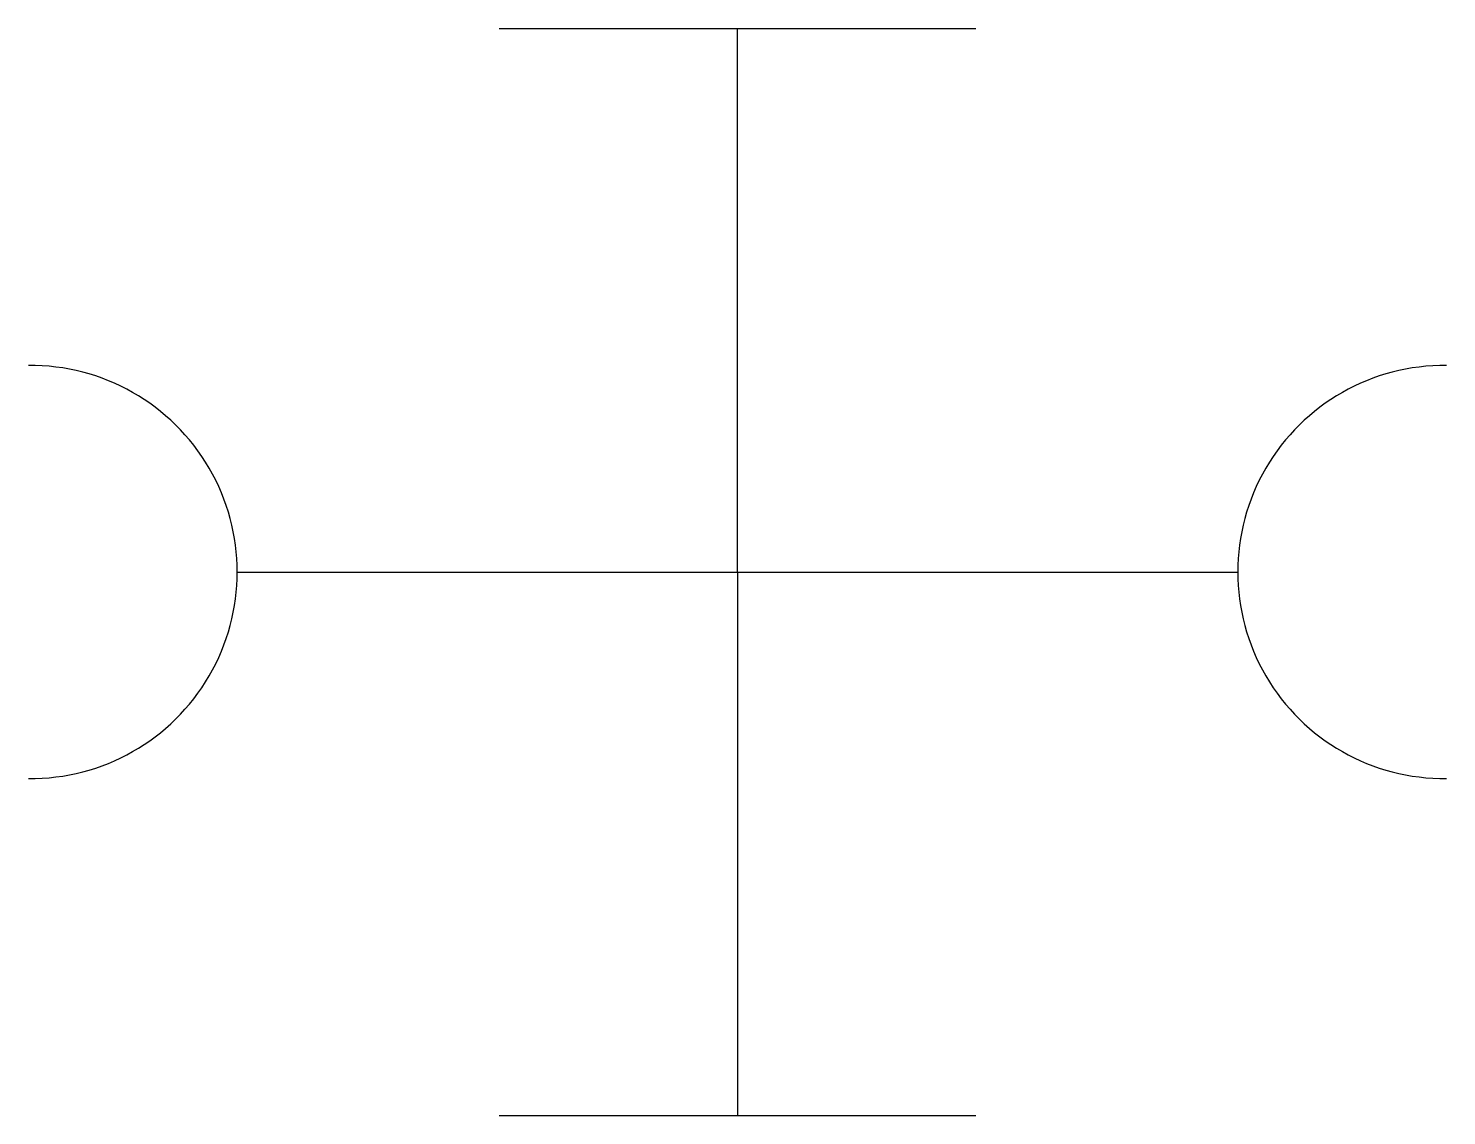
# Model space of a CAD drawing. Header units: metres. Extents: x 45987 to 46866, y -117849 to -117175.
import ezdxf

# ---------------------------------------------------------------- set-up
doc = ezdxf.new("R2010")
doc.units = ezdxf.units.M
doc.layers.add('DET1', color=1, linetype='Continuous')
doc.layers.add('G', color=3, linetype='Continuous')

msp = doc.modelspace()

# ---------------------------------------------------------------- linework, layer by layer
at = {"layer": 'DET1'}
for p, q in [((46278.93, -117174.54), (46574.16, -117174.54)), ((46426.55, -117511.54), (46426.55, -117174.54)), ((46426.55, -117511.54), (46426.55, -117848.53)), ((46278.93, -117848.53), (46574.16, -117848.53))]:
    msp.add_line(p, q, dxfattribs=at)
for centre, start, end in [((45988.57, -117511.54), 269.36, 90.64), ((46864.52, -117511.54), 89.36, 270.64)]:
    msp.add_arc(centre, 128.01, start, end, dxfattribs=at)
at = {"layer": 'G'}
msp.add_line((46116.58, -117511.54), (46736.52, -117511.54), dxfattribs=at)

doc.saveas('drawing.dxf')
